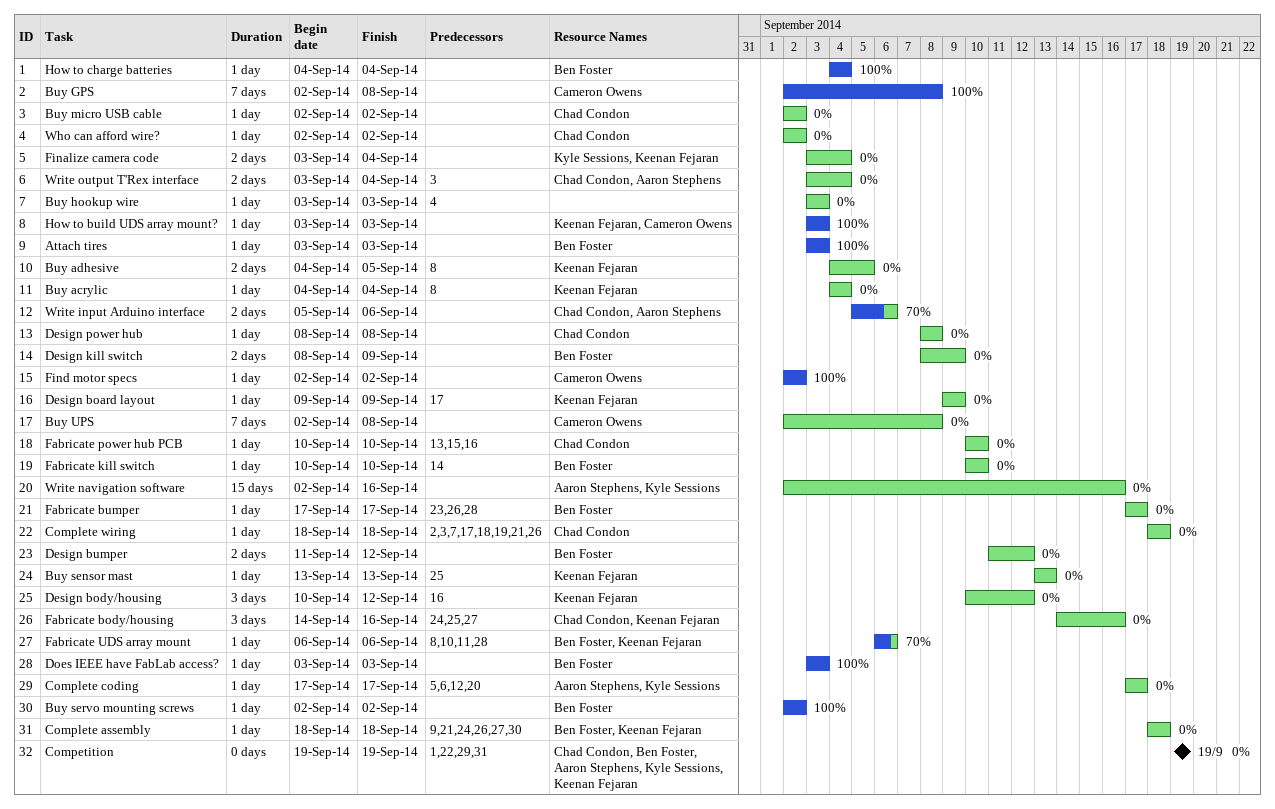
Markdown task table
| ID | Task | Duration | Start | Finish | Predecessors | Resources | % complete |
|---|---|---|---|---|---|---|---|
| 1 | How to charge batteries | 1d | 2014-09-04 | 2014-09-04 |  | Ben Foster | 100 |
| 2 | Buy GPS | 7d | 2014-09-02 | 2014-09-08 |  | Cameron Owens | 100 |
| 3 | Buy micro USB cable | 1d | 2014-09-02 | 2014-09-02 |  | Chad Condon | 0 |
| 4 | Who can afford wire? | 1d | 2014-09-02 | 2014-09-02 |  | Chad Condon | 0 |
| 5 | Finalize camera code | 2d | 2014-09-03 | 2014-09-04 |  | Kyle Sessions, Keenan Fejaran | 0 |
| 6 | Write output T'Rex interface | 2d | 2014-09-03 | 2014-09-04 | 3 | Chad Condon, Aaron Stephens | 0 |
| 7 | Buy hookup wire | 1d | 2014-09-03 | 2014-09-03 | 4 |  | 0 |
| 8 | How to build UDS array mount? | 1d | 2014-09-03 | 2014-09-03 |  | Keenan Fejaran, Cameron Owens | 100 |
| 9 | Attach tires | 1d | 2014-09-03 | 2014-09-03 |  | Ben Foster | 100 |
| 10 | Buy adhesive | 2d | 2014-09-04 | 2014-09-05 | 8 | Keenan Fejaran | 0 |
| 11 | Buy acrylic | 1d | 2014-09-04 | 2014-09-04 | 8 | Keenan Fejaran | 0 |
| 12 | Write input Arduino interface | 2d | 2014-09-05 | 2014-09-06 |  | Chad Condon, Aaron Stephens | 70 |
| 13 | Design power hub | 1d | 2014-09-08 | 2014-09-08 |  | Chad Condon | 0 |
| 14 | Design kill switch | 2d | 2014-09-08 | 2014-09-09 |  | Ben Foster | 0 |
| 15 | Find motor specs | 1d | 2014-09-02 | 2014-09-02 |  | Cameron Owens | 100 |
| 16 | Design board layout | 1d | 2014-09-09 | 2014-09-09 | 17 | Keenan Fejaran | 0 |
| 17 | Buy UPS | 7d | 2014-09-02 | 2014-09-08 |  | Cameron Owens | 0 |
| 18 | Fabricate power hub PCB | 1d | 2014-09-10 | 2014-09-10 | 13, 15, 16 | Chad Condon | 0 |
| 19 | Fabricate kill switch | 1d | 2014-09-10 | 2014-09-10 | 14 | Ben Foster | 0 |
| 20 | Write navigation software | 15d | 2014-09-02 | 2014-09-16 |  | Aaron Stephens, Kyle Sessions | 0 |
| 21 | Fabricate bumper | 1d | 2014-09-17 | 2014-09-17 | 23, 26, 28 | Ben Foster | 0 |
| 22 | Complete wiring | 1d | 2014-09-18 | 2014-09-18 | 2, 3, 7, 17, 18, 19, 21, 26 | Chad Condon | 0 |
| 23 | Design bumper | 2d | 2014-09-11 | 2014-09-12 |  | Ben Foster | 0 |
| 24 | Buy sensor mast | 1d | 2014-09-13 | 2014-09-13 | 25 | Keenan Fejaran | 0 |
| 25 | Design body/housing | 3d | 2014-09-10 | 2014-09-12 | 16 | Keenan Fejaran | 0 |
| 26 | Fabricate body/housing | 3d | 2014-09-14 | 2014-09-16 | 24, 25, 27 | Chad Condon, Keenan Fejaran | 0 |
| 27 | Fabricate UDS array mount | 1d | 2014-09-06 | 2014-09-06 | 8, 10, 11, 28 | Ben Foster, Keenan Fejaran | 70 |
| 28 | Does IEEE have FabLab access? | 1d | 2014-09-03 | 2014-09-03 |  | Ben Foster | 100 |
| 29 | Complete coding | 1d | 2014-09-17 | 2014-09-17 | 5, 6, 12, 20 | Aaron Stephens, Kyle Sessions | 0 |
| 30 | Buy servo mounting screws | 1d | 2014-09-02 | 2014-09-02 |  | Ben Foster | 100 |
| 31 | Complete assembly | 1d | 2014-09-18 | 2014-09-18 | 9, 21, 24, 26, 27, 30 | Ben Foster, Keenan Fejaran | 0 |
| 32 | Competition | 0d | 2014-09-19 | 2014-09-19 | 1, 22, 29, 31 | Chad Condon, Ben Foster, Aaron Stephens, Kyle Sessions, Keenan Fejaran | 0 |
